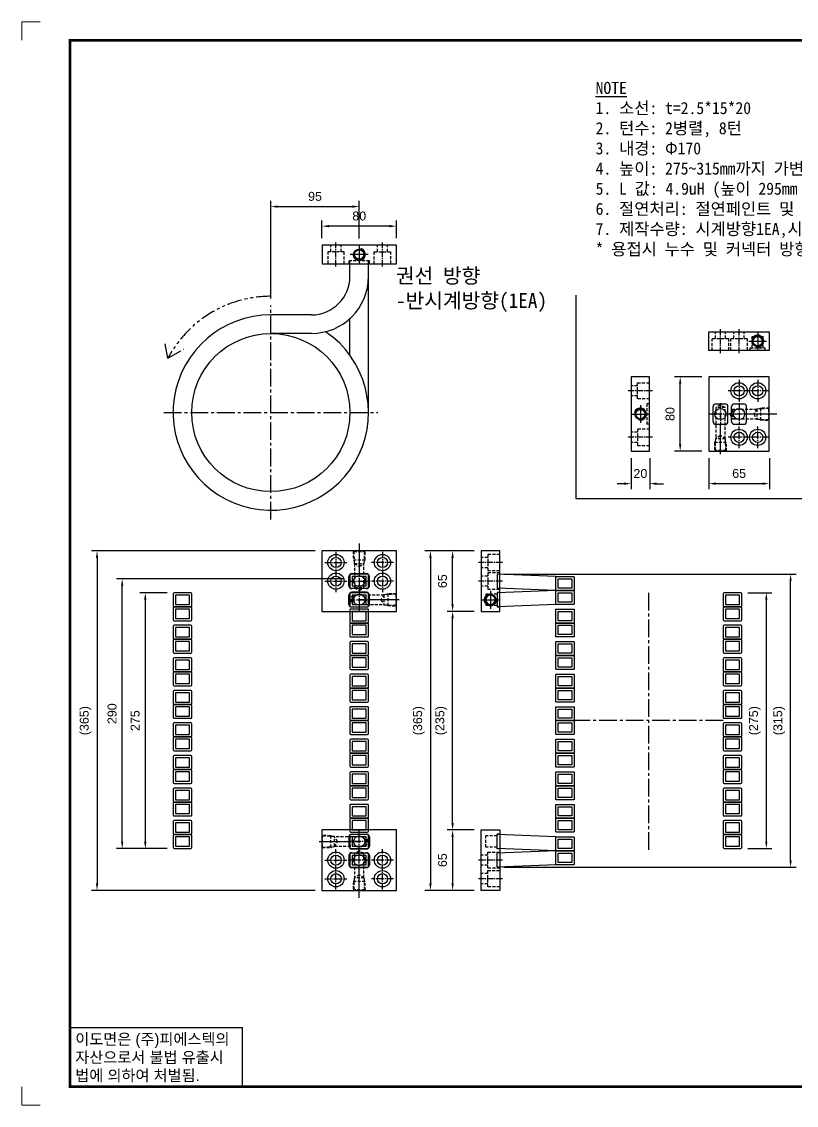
# Model space of a CAD drawing. Header units: inches. Extents: x 1896 to 3574, y -9 to 1157.
# Drawn here: x 1896 to 2729, y -9 to 1157 of the extents above; entities that cross this region are included whole.
import ezdxf
from ezdxf.enums import TextEntityAlignment as Align

# ---------------------------------------------------------------- set-up
doc = ezdxf.new("R2010")
doc.units = ezdxf.units.IN
doc.header["$MEASUREMENT"] = 0
for name, pattern in [('CENTER', [50.8, 31.75, -6.35, 6.35, -6.35]), ('CENTER1', [10, 7, -1, 1, -1]), ('CENTER2', [28.575, 19.05, -3.175, 3.175, -3.175]), ('HIDDEN2', [4.7625, 3.175, -1.5875]), ('PHANTOM2', [31.75, 15.875, -3.175, 3.175, -3.175, 3.175, -3.175])]:
    doc.linetypes.add(name, pattern=pattern)
for name, color, linetype in [('CENTER', 1, 'CENTER'), ('FORMAT-1', 7, 'Continuous'), ('THIN', 3, 'Continuous')]:
    doc.layers.add(name, color=color, linetype=linetype)
doc.styles.add('h1', font='')
doc.styles.add('HAN', font='')
doc.styles.get("Standard").update_dxf_attribs({"font": 'arial.ttf'})
doc.styles.get('h1').set_extended_font_data('New Gulim')
doc.styles.get('HAN').set_extended_font_data('GulimChe')
doc.dimstyles.new('PS-3', dxfattribs={"dimscale": 3, "dimtxt": 3.2, "dimasz": 2.5, "dimexe": 2, "dimexo": 2.5, "dimgap": 2, "dimtad": 1, "dimtoh": 1, "dimrnd": 0.05, "dimzin": 12, "dimdsep": 46, "dimtxsty": 'Standard', "dimcen": 0, "dimclrt": 2, "dimazin": 3, "dimtfac": 1, "dimtofl": 0, "dimtmove": 0, "dimatfit": 3, "dimfxl": 0, "dimtolj": 1, "dimtzin": 0, "dimarcsym": 0})

# ---------------------------------------------------------------- blocks, each defined once
blk = doc.blocks.new('t3')
for p, q in [((0, 15.88), (46.25, 15.88)), ((0, 15.88), (0, 0)), ((46.25, 15.88), (46.25, 0)), ((0, 0), (46.25, 0))]:
    blk.add_line(p, q)
at = {"color": 1, "style": 'h1'}
for s, p in [('이도면은 (주)피에스텍의', (1.4, 11.29)), ('자산으로서 불법 유출시', (1.4, 6.41)), ('법에 의하여 처벌됨.', (1.4, 1.52))]:
    blk.add_text(s, height=3, dxfattribs=at).set_placement(p)
blk = doc.blocks.new('format-3')
at = {"color": 3, "lineweight": 9}
for p, q in [((0, 286.3), (0, 291.3)), ((5, 291.3), (0, 291.3)), ((0, 5), (0, 0)), ((5, 0), (0, 0))]:
    blk.add_line(p, q, dxfattribs=at)
at = {"layer": 'FORMAT-1', "const_width": 0.7}
blk.add_lwpolyline([(13, 5), (13, 286.3), (414.5, 286.3), (414.5, 5)], close=True, dxfattribs=at)
blk.add_blockref('t3', (13, 5))
at = {"style": 'HAN'}
for tag, height, p in [('MODEL-NAME', 3, (386.1, 31.53)), ('SCALE', 2.7, (320.81, 26.29)), ('PART-NAME', 3, (386.1, 26.29)), ('DRA-BY', 3, (260.72, 19.44)), ('CH-BY', 3, (277.21, 19.44)), ('APP-BY', 3, (293.7, 19.44)), ('PART-NO', 3, (386.1, 21.01)), ('CH-DATE', 2.5, (277.21, 7.47)), ('관련업체', 3, (333.52, 9.26)), ('DRA-DATE', 2.5, (260.72, 7.47)), ('APP-DATE', 2.5, (293.7, 7.47))]:
    blk.add_attdef(tag, text='', height=height, dxfattribs=at).set_placement(p, align=Align.MIDDLE_CENTER)
blk = doc.blocks.new('q233exwe4rtcdr')
at = {"color": 2, "linetype": 'HIDDEN2'}
for p, q in [((108201, -44277.2), (108194, -44277.2)), ((108201, -44288.2), (108194, -44288.2)), ((108214, -44296.7, 0), (108211, -44296.7, 0)), ((108211, -44296.7, 0), (108211, -44318.7, 0)), ((108214, -44318.7, 0), (108211, -44318.7, 0)), ((108201, -44327.2), (108194, -44327.2)), ((108201, -44338.2), (108194, -44338.2))]:
    blk.add_line(p, q, dxfattribs=at)
at = {"color": 3}
blk.add_lwpolyline([(108194, -44347.7), (108214, -44347.7), (108214, -44267.7), (108194, -44267.7)], close=True, dxfattribs=at)
at = {"color": 2, "linetype": 'HIDDEN2'}
for points in [[(108214, -44291.5), (108201, -44291.5), (108201, -44274), (108214, -44274)], [(108214, -44324), (108201, -44324), (108201, -44341.5), (108214, -44341.5)]]:
    blk.add_lwpolyline(points, dxfattribs=at)
blk.add_circle((108204, -44307.7), 5.85)
at = {"color": 3}
blk.add_circle((108204, -44307.7), 5, dxfattribs=at)
at = {"layer": 'CENTER', "linetype": 'CENTER1'}
for p, q in [((108217, -44282.7), (108191, -44282.7)), ((108217, -44332.7), (108191, -44332.7))]:
    blk.add_line(p, q, dxfattribs=at)
at = {"layer": 'CENTER'}
for p, q in [((108204, -44298.2), (108204, -44317.3)), ((108194.4, -44307.7), (108213.5, -44307.7))]:
    blk.add_line(p, q, dxfattribs=at)
at = {"layer": 'THIN'}
blk.add_arc((108204, -44307.7), 6.58, 255, 165, dxfattribs=at)
blk = doc.blocks.new('*D200')
at = {"color": 0, "lineweight": -2}
for p, q in [((2219.1, 923.8), (2219.1, 942.7)), ((2291.6, 936.7), (2226.6, 936.7)), ((2299.1, 923.8), (2299.1, 942.7))]:
    blk.add_line(p, q, dxfattribs=at)
at = {"color": 0}
for points in [[(2226.6, 938), (2226.6, 935.5), (2219.1, 936.7)], [(2291.6, 938), (2291.6, 935.5), (2299.1, 936.7)]]:
    blk.add_solid(points, dxfattribs=at)
at = {"layer": 'Defpoints', "color": 0}
for p in [(2219.1, 936.7), (2219.1, 916.3), (2299.1, 916.3)]:
    blk.add_point(p, dxfattribs=at)
at = {"color": 2, "insert": (2259.1, 947.6), "char_height": 9.6, "attachment_point": 5}
blk.add_mtext('\\A1;80', dxfattribs=at)
blk = doc.blocks.new('*D201')
at = {"color": 0, "lineweight": -2}
for p, q in [((2211.6, 587.5), (1971.3, 587.5)), ((1977.3, 580), (1977.3, 230)), ((2211.6, 222.5), (1971.3, 222.5))]:
    blk.add_line(p, q, dxfattribs=at)
at = {"color": 0}
for points in [[(1976.1, 580), (1978.6, 580), (1977.3, 587.5)], [(1976.1, 230), (1978.6, 230), (1977.3, 222.5)]]:
    blk.add_solid(points, dxfattribs=at)
at = {"layer": 'Defpoints', "color": 0}
for p in [(2219.1, 587.5, 0), (1977.3, 222.5), (2219.1, 222.5, 0)]:
    blk.add_point(p, dxfattribs=at)
at = {"color": 2, "insert": (1965, 405), "char_height": 9.6, "attachment_point": 5, "rotation": 90}
blk.add_mtext('\\A1;(365)', dxfattribs=at)
blk = doc.blocks.new('*D202')
at = {"color": 0, "lineweight": -2}
for p, q in [((2242.6, 557.5), (1998.4, 557.5)), ((2004.4, 275), (2004.4, 550)), ((2052.6, 267.5), (1998.4, 267.5))]:
    blk.add_line(p, q, dxfattribs=at)
at = {"color": 0}
for points in [[(2003.1, 550), (2005.6, 550), (2004.4, 557.5)], [(2003.1, 275), (2005.6, 275), (2004.4, 267.5)]]:
    blk.add_solid(points, dxfattribs=at)
at = {"layer": 'Defpoints', "color": 0}
for p in [(2004.4, 557.5), (2250.1, 557.5, 0), (2060.1, 267.5, 0)]:
    blk.add_point(p, dxfattribs=at)
at = {"color": 2, "insert": (1993.5, 412.5), "char_height": 9.6, "attachment_point": 5, "rotation": 90}
blk.add_mtext('\\A1;290', dxfattribs=at)
blk = doc.blocks.new('*D203')
at = {"color": 0, "lineweight": -2}
for p, q in [((2052.6, 542.5), (2023.2, 542.5)), ((2029.2, 535), (2029.2, 275)), ((2052.6, 267.5), (2023.2, 267.5))]:
    blk.add_line(p, q, dxfattribs=at)
at = {"color": 0}
for points in [[(2027.9, 535), (2030.4, 535), (2029.2, 542.5)], [(2027.9, 275), (2030.4, 275), (2029.2, 267.5)]]:
    blk.add_solid(points, dxfattribs=at)
at = {"layer": 'Defpoints', "color": 0}
for p in [(2060.1, 542.5, 0), (2029.2, 267.5), (2060.1, 267.5, 0)]:
    blk.add_point(p, dxfattribs=at)
at = {"color": 2, "insert": (2018.3, 405), "char_height": 9.6, "attachment_point": 5, "rotation": 90}
blk.add_mtext('\\A1;275', dxfattribs=at)
blk = doc.blocks.new('*D205')
at = {"color": 0, "lineweight": -2}
for p, q in [((2164.1, 858.8), (2164.1, 963.8)), ((2171.6, 957.8), (2251.6, 957.8)), ((2259.1, 923.4), (2259.1, 963.8))]:
    blk.add_line(p, q, dxfattribs=at)
at = {"color": 0}
for points in [[(2171.6, 959), (2171.6, 956.5), (2164.1, 957.8)], [(2251.6, 959), (2251.6, 956.5), (2259.1, 957.8)]]:
    blk.add_solid(points, dxfattribs=at)
at = {"layer": 'Defpoints', "color": 0}
for p in [(2259.1, 957.8), (2259.1, 915.9), (2164.1, 851.3)]:
    blk.add_point(p, dxfattribs=at)
at = {"color": 2, "insert": (2211.6, 968.7), "char_height": 9.6, "attachment_point": 5}
blk.add_mtext('\\A1;95', dxfattribs=at)
blk = doc.blocks.new('*D195')
at = {"color": 0, "lineweight": -2}
for p, q in [((2382.7, 522.5), (2353.5, 522.5)), ((2359.5, 295), (2359.5, 515)), ((2382.7, 287.5), (2353.5, 287.5))]:
    blk.add_line(p, q, dxfattribs=at)
at = {"color": 0}
for points in [[(2358.2, 515), (2360.7, 515), (2359.5, 522.5)], [(2358.2, 295), (2360.7, 295), (2359.5, 287.5)]]:
    blk.add_solid(points, dxfattribs=at)
at = {"layer": 'Defpoints', "color": 0}
for p in [(2359.5, 522.5), (2390.2, 522.5, 0), (2390.2, 287.5, 0)]:
    blk.add_point(p, dxfattribs=at)
at = {"color": 2, "insert": (2347.2, 405), "char_height": 9.6, "attachment_point": 5, "rotation": 90}
blk.add_mtext('\\A1;(235)', dxfattribs=at)
blk = doc.blocks.new('*D196')
at = {"color": 0, "lineweight": -2}
for p, q in [((2382.7, 587.5), (2353.5, 587.5)), ((2359.5, 530), (2359.5, 580)), ((2382.7, 522.5), (2353.5, 522.5))]:
    blk.add_line(p, q, dxfattribs=at)
at = {"color": 0}
for points in [[(2358.2, 580), (2360.7, 580), (2359.5, 587.5)], [(2358.2, 530), (2360.7, 530), (2359.5, 522.5)]]:
    blk.add_solid(points, dxfattribs=at)
at = {"layer": 'Defpoints', "color": 0}
for p in [(2359.5, 587.5), (2390.2, 587.5, 0), (2390.2, 522.5, 0)]:
    blk.add_point(p, dxfattribs=at)
at = {"color": 2, "insert": (2348.6, 555), "char_height": 9.6, "attachment_point": 5, "rotation": 90}
blk.add_mtext('\\A1;65', dxfattribs=at)
blk = doc.blocks.new('*D197')
at = {"color": 0, "lineweight": -2}
for p, q in [((2382.7, 287.5), (2353.5, 287.5)), ((2359.5, 280), (2359.5, 230)), ((2382.7, 222.5), (2353.5, 222.5))]:
    blk.add_line(p, q, dxfattribs=at)
at = {"color": 0}
for points in [[(2358.2, 280), (2360.7, 280), (2359.5, 287.5)], [(2358.2, 230), (2360.7, 230), (2359.5, 222.5)]]:
    blk.add_solid(points, dxfattribs=at)
at = {"layer": 'Defpoints', "color": 0}
for p in [(2390.2, 287.5, 0), (2359.5, 222.5), (2390.2, 222.5, 0)]:
    blk.add_point(p, dxfattribs=at)
at = {"color": 2, "insert": (2348.6, 255), "char_height": 9.6, "attachment_point": 5, "rotation": 90}
blk.add_mtext('\\A1;65', dxfattribs=at)
blk = doc.blocks.new('*D198')
at = {"color": 0, "lineweight": -2}
for p, q in [((2382.7, 587.5), (2329.6, 587.5)), ((2335.6, 580), (2335.6, 230)), ((2382.7, 222.5), (2329.6, 222.5))]:
    blk.add_line(p, q, dxfattribs=at)
at = {"color": 0}
for points in [[(2334.4, 580), (2336.9, 580), (2335.6, 587.5)], [(2334.4, 230), (2336.9, 230), (2335.6, 222.5)]]:
    blk.add_solid(points, dxfattribs=at)
at = {"layer": 'Defpoints', "color": 0}
for p in [(2390.2, 587.5, 0), (2335.6, 222.5), (2390.2, 222.5, 0)]:
    blk.add_point(p, dxfattribs=at)
at = {"color": 2, "insert": (2323.3, 405), "char_height": 9.6, "attachment_point": 5, "rotation": 90}
blk.add_mtext('\\A1;(365)', dxfattribs=at)
blk = doc.blocks.new('*D199')
at = {"color": 0, "lineweight": -2}
for p, q in [((2676.7, 542.5), (2702.6, 542.5)), ((2696.6, 535), (2696.6, 275)), ((2676.7, 267.5), (2702.6, 267.5))]:
    blk.add_line(p, q, dxfattribs=at)
at = {"color": 0}
for points in [[(2695.4, 535), (2697.9, 535), (2696.6, 542.5)], [(2695.4, 275), (2697.9, 275), (2696.6, 267.5)]]:
    blk.add_solid(points, dxfattribs=at)
at = {"layer": 'Defpoints', "color": 0}
for p in [(2669.2, 542.5), (2669.2, 267.5), (2696.6, 267.5)]:
    blk.add_point(p, dxfattribs=at)
at = {"color": 2, "insert": (2684.3, 405), "char_height": 9.6, "attachment_point": 5, "rotation": 90}
blk.add_mtext('\\A1;(275)', dxfattribs=at)
blk = doc.blocks.new('qw3cwewrtd4s5re')
at = {"color": 2, "linetype": 'HIDDEN2'}
for p, q in [((108704.6, -43237.1), (108704.6, -43230.1)), ((108715.6, -43237.1), (108715.6, -43230.1)), ((108724.6, -43237.1), (108724.6, -43230.1)), ((108735.6, -43237.1), (108735.6, -43230.1)), ((108744.1, -43247.1, 0), (108744.1, -43235.1, 0)), ((108756.1, -43247.1, 0), (108756.1, -43235.1, 0)), ((108742.1, -43250.1), (108742.1, -43247.1)), ((108742.1, -43247.1), (108758.1, -43247.1)), ((108758.1, -43250.1), (108758.1, -43247.1))]:
    blk.add_line(p, q, dxfattribs=at)
at = {"color": 3}
blk.add_lwpolyline([(108762.6, -43230.1), (108762.6, -43250.1), (108697.6, -43250.1), (108697.6, -43230.1)], close=True, dxfattribs=at)
at = {"color": 2, "linetype": 'HIDDEN2'}
for points in [[(108701.3, -43250.1), (108701.3, -43237.1), (108718.8, -43237.1), (108718.8, -43250.1)], [(108721.3, -43250.1), (108721.3, -43237.1), (108738.8, -43237.1), (108738.8, -43250.1)], [(108744.1, -43235.1), (108756.1, -43235.1)]]:
    blk.add_lwpolyline(points, dxfattribs=at)
blk.add_circle((108750.1, -43240.1), 5.85)
at = {"color": 3}
blk.add_circle((108750.1, -43240.1), 5, dxfattribs=at)
at = {"layer": 'CENTER', "linetype": 'CENTER1'}
for p, q in [((108710.1, -43253.1), (108710.1, -43227.1)), ((108730.1, -43253.1), (108730.1, -43227.1))]:
    blk.add_line(p, q, dxfattribs=at)
at = {"layer": 'CENTER'}
for p, q in [((108740.5, -43240.1), (108759.7, -43240.1)), ((108750.1, -43230.6), (108750.1, -43249.7))]:
    blk.add_line(p, q, dxfattribs=at)
at = {"layer": 'THIN'}
blk.add_arc((108750.1, -43240.1), 6.58, 255, 165, dxfattribs=at)
blk = doc.blocks.new('*D204')
at = {"color": 0, "lineweight": -2}
for p, q in [((2414.7, 562.5), (2728.7, 562.5)), ((2722.7, 255), (2722.7, 555)), ((2414.7, 247.5), (2728.7, 247.5))]:
    blk.add_line(p, q, dxfattribs=at)
at = {"color": 0}
for points in [[(2721.5, 555), (2724, 555), (2722.7, 562.5)], [(2721.5, 255), (2724, 255), (2722.7, 247.5)]]:
    blk.add_solid(points, dxfattribs=at)
at = {"layer": 'Defpoints', "color": 0}
for p in [(2407.2, 562.5, 0), (2722.7, 562.5), (2407.2, 247.5, 0)]:
    blk.add_point(p, dxfattribs=at)
at = {"color": 2, "insert": (2710.4, 405), "char_height": 9.6, "attachment_point": 5, "rotation": 90}
blk.add_mtext('\\A1;(315)', dxfattribs=at)
blk = doc.blocks.new('*D206')
at = {"color": 0, "lineweight": -2}
for p, q in [((2634.9, 687.2), (2634.9, 653.9)), ((2699.9, 687.2), (2699.9, 653.9)), ((2642.4, 659.9), (2692.4, 659.9))]:
    blk.add_line(p, q, dxfattribs=at)
at = {"color": 0}
for points in [[(2642.4, 661.1), (2642.4, 658.6), (2634.9, 659.9)], [(2692.4, 661.1), (2692.4, 658.6), (2699.9, 659.9)]]:
    blk.add_solid(points, dxfattribs=at)
at = {"layer": 'Defpoints', "color": 0}
for p in [(2634.9, 694.7), (2699.9, 694.7), (2699.9, 659.9)]:
    blk.add_point(p, dxfattribs=at)
at = {"color": 2, "insert": (2667.4, 670.8), "char_height": 9.6, "attachment_point": 5}
blk.add_mtext('\\A1;65', dxfattribs=at)
blk = doc.blocks.new('*D207')
at = {"color": 0, "lineweight": -2}
for p, q in [((2627.4, 774.7), (2598.1, 774.7)), ((2604.1, 702.2), (2604.1, 767.2)), ((2627.4, 694.7), (2598.1, 694.7))]:
    blk.add_line(p, q, dxfattribs=at)
at = {"color": 0}
for points in [[(2602.8, 767.2), (2605.3, 767.2), (2604.1, 774.7)], [(2602.8, 702.2), (2605.3, 702.2), (2604.1, 694.7)]]:
    blk.add_solid(points, dxfattribs=at)
at = {"layer": 'Defpoints', "color": 0}
for p in [(2604.1, 774.7), (2634.9, 774.7), (2634.9, 694.7)]:
    blk.add_point(p, dxfattribs=at)
at = {"color": 2, "insert": (2593.2, 734.7), "char_height": 9.6, "attachment_point": 5, "rotation": 90}
blk.add_mtext('\\A1;80', dxfattribs=at)
blk = doc.blocks.new('*D208')
at = {"color": 0, "lineweight": -2}
for p, q in [((2551.3, 687.2), (2551.3, 653.8)), ((2571.3, 687.2), (2571.3, 653.8)), ((2543.8, 659.8), (2536.3, 659.8)), ((2578.8, 659.8), (2586.3, 659.8))]:
    blk.add_line(p, q, dxfattribs=at)
at = {"color": 0}
for points in [[(2543.8, 661.1), (2543.8, 658.6), (2551.3, 659.8)], [(2578.8, 661.1), (2578.8, 658.6), (2571.3, 659.8)]]:
    blk.add_solid(points, dxfattribs=at)
at = {"layer": 'Defpoints', "color": 0}
for p in [(2551.3, 694.7), (2571.3, 694.7), (2571.3, 659.8)]:
    blk.add_point(p, dxfattribs=at)
at = {"color": 2, "insert": (2561.3, 670.7), "char_height": 9.6, "attachment_point": 5}
blk.add_mtext('\\A1;20', dxfattribs=at)
blk = doc.blocks.new('A$C65BA7505')
at = {"color": 2, "linetype": 'HIDDEN2'}
for p, q in [((-58, 65.5), (-58, 72.5)), ((-47, 65.5), (-47, 72.5)), ((-38, 65.5), (-38, 72.5)), ((-27, 65.5), (-27, 72.5)), ((-18.5, 55.5, 0), (-18.5, 67.5, 0)), ((-6.5, 55.5, 0), (-6.5, 67.5, 0)), ((-20.5, 52.5), (-20.5, 55.5)), ((-20.5, 55.5), (-4.5, 55.5)), ((-4.5, 52.5), (-4.5, 55.5))]:
    blk.add_line(p, q, dxfattribs=at)
at = {"color": 3}
blk.add_lwpolyline([(0, 72.5), (0, 52.5), (-65, 52.5), (-65, 72.5)], close=True, dxfattribs=at)
at = {"color": 2, "linetype": 'HIDDEN2'}
for points in [[(-61.3, 52.5), (-61.3, 65.5), (-43.8, 65.5), (-43.8, 52.5)], [(-41.3, 52.5), (-41.3, 65.5), (-23.8, 65.5), (-23.8, 52.5)], [(-18.5, 67.5), (-6.5, 67.5)]]:
    blk.add_lwpolyline(points, dxfattribs=at)
blk.add_circle((-12.5, 62.5), 5.85)
at = {"color": 3}
blk.add_circle((-12.5, 62.5), 5, dxfattribs=at)
at = {"layer": 'CENTER', "linetype": 'CENTER1'}
for p, q in [((-52.5, 49.5), (-52.5, 75.5)), ((-32.5, 49.5), (-32.5, 75.5))]:
    blk.add_line(p, q, dxfattribs=at)
at = {"layer": 'CENTER'}
for p, q in [((-12.5, 72.1), (-12.5, 53)), ((-22.1, 62.5), (-2.9, 62.5))]:
    blk.add_line(p, q, dxfattribs=at)
at = {"layer": 'THIN'}
blk.add_arc((-12.5, 62.5), 6.58, 255, 165, dxfattribs=at)
blk = doc.blocks.new('A$C676D6C1A')
at = {"color": 3}
for p, q in [((-8, -8), (-8, 8)), ((-5, 11), (5, 11)), ((8, -8), (8, 8)), ((12, -8), (12, 8)), ((15, 11), (25, 11)), ((28, -8), (28, 8)), ((-5, -11), (5, -11)), ((15, -11), (25, -11))]:
    blk.add_line(p, q, dxfattribs=at)
at = {"color": 2, "linetype": 'HIDDEN2'}
for p, q in [((5, 7), (-5, 7)), ((13, 5), (13, -5)), ((39.1, 5.4), (39.1, -5.4)), ((43.1, 6.3), (43.1, -6.3)), ((6.3, -30.6), (-6.3, -30.6)), ((5.4, -26.6), (-5.4, -26.6))]:
    blk.add_line(p, q, dxfattribs=at)
at = {"color": 3}
blk.add_lwpolyline([(-12.5, -40), (52.5, -40), (52.5, 40), (-12.5, 40)], close=True, dxfattribs=at)
at = {"color": 2, "linetype": 'HIDDEN2'}
for points in [[(5, -26.6), (5, 7), (0, 10), (-5, 7), (-5, -26.6)], [(39.1, 5), (13, 5), (10, 0), (13, -5), (39.1, -5)], [(51.8, 5.9), (39.1, 5.4), (35.7, 0), (39.1, -5.4), (51.8, -5.9)], [(52.5, 6.6), (43.1, 6.3), (41.8, 5.5)], [(52.5, 6.6), (51.8, 5.9), (51.8, -5.9), (52.5, -6.6)], [(41.8, -5.5), (43.1, -6.3), (52.5, -6.6)], [(5.9, -39.3), (5.4, -26.6), (0, -23.2), (-5.4, -26.6), (-5.9, -39.3)], [(-5.5, -29.3), (-6.3, -30.6), (-6.6, -40)], [(6.6, -40), (6.3, -30.6), (5.5, -29.3)], [(6.6, -40), (5.9, -39.3), (-5.9, -39.3), (-6.6, -40)]]:
    blk.add_lwpolyline(points, dxfattribs=at)
at = {"color": 3}
for centre, radius in [((20, 25), 8.75), ((20, 25), 5.5), ((40, 25), 8.75), ((40, 25), 5.5), ((0, 0), 6), ((20, 0), 6), ((20, -25), 8.75), ((20, -25), 5.5), ((40, -25), 8.75), ((40, -25), 5.5)]:
    blk.add_circle(centre, radius, dxfattribs=at)
for centre, start, end in [((-5, 8), 90, 180), ((5, 8), 0, 90), ((15, 8), 90, 180), ((25, 8), 0, 90), ((-5, -8), 180, 270), ((5, -8), 270, 0), ((15, -8), 180, 270), ((25, -8), 270, 0)]:
    blk.add_arc(centre, 3, start, end, dxfattribs=at)
at = {"layer": 'CENTER', "linetype": 'CENTER1'}
for p, q in [((20, 36.8), (20, 13.2)), ((40, 36.8), (40, 13.2)), ((31.7, 25), (8.2, 25)), ((51.7, 25), (28.2, 25)), ((0, 11.8), (0, -11.8)), ((20, 11.8), (20, -11.8)), ((11.8, 0), (-11.8, 0)), ((31.7, 0), (8.2, 0)), ((20, -36.8), (20, -13.2)), ((40, -36.8), (40, -13.2)), ((31.7, -25), (8.2, -25)), ((51.7, -25), (28.2, -25))]:
    blk.add_line(p, q, dxfattribs=at)
at = {"layer": 'CENTER'}
for p, q in [((0, -43), (0, 10)), ((60.5, 0), (10, 0))]:
    blk.add_line(p, q, dxfattribs=at)
blk = doc.blocks.new('A$C21531F10')
at = {"color": 2, "linetype": 'HIDDEN2'}
for p, q in [((-3, 58.5, 0), (-15, 58.5, 0)), ((-3, 44.5), (-3, 60.5)), ((0, 60.5), (-3, 60.5)), ((-13, 38), (-20, 38)), ((-3, 46.5, 0), (-15, 46.5, 0)), ((0, 44.5), (-3, 44.5)), ((-13, 27), (-20, 27)), ((-13, 18), (-20, 18)), ((-13, 7), (-20, 7))]:
    blk.add_line(p, q, dxfattribs=at)
at = {"color": 3}
blk.add_lwpolyline([(-20, 65), (0, 65), (0, 0), (-20, 0)], close=True, dxfattribs=at)
at = {"color": 2, "linetype": 'HIDDEN2'}
for points in [[(-15, 46.5), (-15, 58.5)], [(0, 23.8), (-13, 23.8), (-13, 41.2), (0, 41.2)], [(0, 3.8), (-13, 3.8), (-13, 21.2), (0, 21.2)]]:
    blk.add_lwpolyline(points, dxfattribs=at)
at = {"layer": 'CENTER', "linetype": 'CENTER1'}
for p, q in [((3, 32.5), (-23, 32.5)), ((3, 12.5), (-23, 12.5))]:
    blk.add_line(p, q, dxfattribs=at)

msp = doc.modelspace()

# ---------------------------------------------------------------- linework, layer by layer
at = {"color": 4}
for p, q in [((2249.098, 882.634), (2249.098, 899.321)), ((2269.098, 736.321), (2269.098, 899.321)), ((2207.785, 841.321), (2164.098, 841.321)), ((2249.098, 797.965), (2249.098, 837.329)), ((2207.785, 821.321), (2164.098, 821.321)), ((2470.248, 560.015, 0), (2407.248, 562.515, 0)), ((2407.248, 562.515, 0), (2407.248, 547.515, 0)), ((2470.248, 545.015, 0), (2407.248, 547.515, 0)), ((2470.248, 265.015, 0), (2407.248, 262.515, 0)), ((2407.248, 247.515, 0), (2407.248, 262.515, 0)), ((2470.248, 250.015, 0), (2407.248, 247.515, 0))]:
    msp.add_line(p, q, dxfattribs=at)
at = {"color": 1, "linetype": 'CENTER2'}
for p, q in [((2164.098, 621.321), (2164.098, 851.321)), ((2049.098, 736.321), (2279.098, 736.321)), ((2570.248, 266.169, 0), (2570.248, 543.86, 0)), ((2650.248, 405.015, 0), (2490.248, 405.015, 0))]:
    msp.add_line(p, q, dxfattribs=at)
at = {"color": 6, "linetype": 'PHANTOM2'}
for q in [(2050.06, 811.986), (2070.369, 804.609)]:
    msp.add_line((2053.575, 794.714), q, dxfattribs=at)
at = {"color": 2, "linetype": 'HIDDEN2'}
for p, q in [((2558.257, 765.169), (2551.257, 765.169)), ((2558.257, 754.169), (2551.257, 754.169)), ((2571.257, 745.669, 0), (2568.257, 745.669, 0)), ((2568.257, 745.669, 0), (2568.257, 723.669, 0)), ((2652.354, 741.669), (2642.354, 741.669)), ((2660.354, 739.669), (2660.354, 729.669)), ((2686.443, 740.105), (2686.443, 729.233)), ((2690.454, 740.954), (2690.454, 728.384)), ((2571.257, 723.669, 0), (2568.257, 723.669, 0)), ((2558.257, 715.169), (2551.257, 715.169)), ((2558.257, 704.169), (2551.257, 704.169)), ((2653.638, 704.069), (2641.069, 704.069)), ((2652.789, 708.08), (2641.918, 708.08))]:
    msp.add_line(p, q, dxfattribs=at)
at = {"color": 3}
for p, q in [((2639.354, 726.669), (2639.354, 742.669)), ((2642.354, 745.669), (2652.354, 745.669)), ((2655.354, 726.669), (2655.354, 742.669)), ((2659.354, 726.669), (2659.354, 742.669)), ((2662.354, 745.669), (2672.354, 745.669)), ((2675.354, 726.669), (2675.354, 742.669)), ((2642.354, 723.669), (2652.354, 723.669)), ((2662.354, 723.669), (2672.354, 723.669))]:
    msp.add_line(p, q, dxfattribs=at)
at = {"color": 1}
for p, q in [((2470.248, 545.015, 0), (2407.248, 542.515, 0)), ((2407.248, 542.515, 0), (2407.248, 527.515, 0)), ((2470.248, 530.015, 0), (2407.248, 527.515, 0)), ((2470.248, 280.015, 0), (2407.248, 282.515, 0)), ((2407.248, 267.515, 0), (2407.248, 282.515, 0)), ((2470.248, 265.015, 0), (2407.248, 267.515, 0))]:
    msp.add_line(p, q, dxfattribs=at)
at = {"color": 1, "elevation": -0.002}
msp.add_lwpolyline([(2492.053, 862.568), (2492.053, 644.041), (2999.099, 644.041), (2999.099, 857.654)], dxfattribs=at)
at = {"color": 3}
for points in [[(2551.257, 694.669), (2571.257, 694.669), (2571.257, 774.669), (2551.257, 774.669)], [(2634.854, 694.669), (2699.854, 694.669), (2699.854, 774.669), (2634.854, 774.669)]]:
    msp.add_lwpolyline(points, close=True, dxfattribs=at)
at = {"color": 2, "linetype": 'HIDDEN2'}
for points in [[(2571.257, 750.919), (2558.257, 750.919), (2558.257, 768.419), (2571.257, 768.419)], [(2652.354, 708.08), (2652.354, 741.669), (2647.354, 744.674), (2642.354, 741.669), (2642.354, 708.08)], [(2686.443, 739.669), (2660.354, 739.669), (2657.349, 734.669), (2660.354, 729.669), (2686.443, 729.669)], [(2699.13, 740.524), (2686.443, 740.105), (2683.063, 734.669), (2686.443, 729.233), (2699.13, 728.814)], [(2699.854, 741.248), (2690.454, 740.954), (2689.2, 740.191)], [(2699.854, 741.248), (2699.13, 740.524), (2699.13, 728.814), (2699.854, 728.091)], [(2689.2, 729.147), (2690.454, 728.384), (2699.854, 728.091)], [(2571.257, 718.419), (2558.257, 718.419), (2558.257, 700.919), (2571.257, 700.919)], [(2653.208, 695.393), (2652.789, 708.08), (2647.354, 711.46), (2641.918, 708.08), (2641.499, 695.393)], [(2641.832, 705.322), (2641.069, 704.069), (2640.775, 694.669)], [(2653.932, 694.669), (2653.638, 704.069), (2652.876, 705.322)], [(2653.932, 694.669), (2653.208, 695.393), (2641.499, 695.393), (2640.775, 694.669)]]:
    msp.add_lwpolyline(points, dxfattribs=at)
at = {"color": 1, "elevation": 0}
for points in [[(2250.098, 547.515), (2268.098, 547.515, 0.41421356), (2269.098, 548.515), (2269.098, 561.515, 0.41421356), (2268.098, 562.515), (2250.098, 562.515, 0.41421356), (2249.098, 561.515), (2249.098, 548.515, 0.41421356)], [(2489.248, 545.015), (2471.248, 545.015, -0.41421356), (2470.248, 546.015), (2470.248, 559.015, -0.41421356), (2471.248, 560.015), (2489.248, 560.015, -0.41421356), (2490.248, 559.015), (2490.248, 546.015, -0.41421356)], [(2651.248, 527.515), (2669.248, 527.515, 0.41421356), (2670.248, 528.515), (2670.248, 541.515, 0.41421356), (2669.248, 542.515), (2651.248, 542.515, 0.41421356), (2650.248, 541.515), (2650.248, 528.515, 0.41421356)], [(2078.098, 527.515), (2060.098, 527.515, 0.41421356), (2059.098, 526.515), (2059.098, 513.515, 0.41421356), (2060.098, 512.515), (2078.098, 512.515, 0.41421356), (2079.098, 513.515), (2079.098, 526.515, 0.41421356)], [(2250.098, 510.015), (2268.098, 510.015, 0.41421356), (2269.098, 511.015), (2269.098, 524.015, 0.41421356), (2268.098, 525.015), (2250.098, 525.015, 0.41421356), (2249.098, 524.015), (2249.098, 511.015, 0.41421356)], [(2489.248, 510.015), (2471.248, 510.015, -0.41421356), (2470.248, 511.015), (2470.248, 524.015, -0.41421356), (2471.248, 525.015), (2489.248, 525.015, -0.41421356), (2490.248, 524.015), (2490.248, 511.015, -0.41421356)], [(2651.248, 492.515), (2669.248, 492.515, 0.41421356), (2670.248, 493.515), (2670.248, 506.515, 0.41421356), (2669.248, 507.515), (2651.248, 507.515, 0.41421356), (2650.248, 506.515), (2650.248, 493.515, 0.41421356)], [(2078.098, 492.515), (2060.098, 492.515, 0.41421356), (2059.098, 491.515), (2059.098, 478.515, 0.41421356), (2060.098, 477.515), (2078.098, 477.515, 0.41421356), (2079.098, 478.515), (2079.098, 491.515, 0.41421356)], [(2250.098, 475.015), (2268.098, 475.015, 0.41421356), (2269.098, 476.015), (2269.098, 489.015, 0.41421356), (2268.098, 490.015), (2250.098, 490.015, 0.41421356), (2249.098, 489.015), (2249.098, 476.015, 0.41421356)], [(2489.248, 475.015), (2471.248, 475.015, -0.41421356), (2470.248, 476.015), (2470.248, 489.015, -0.41421356), (2471.248, 490.015), (2489.248, 490.015, -0.41421356), (2490.248, 489.015), (2490.248, 476.015, -0.41421356)], [(2651.248, 457.515), (2669.248, 457.515, 0.41421356), (2670.248, 458.515), (2670.248, 471.515, 0.41421356), (2669.248, 472.515), (2651.248, 472.515, 0.41421356), (2650.248, 471.515), (2650.248, 458.515, 0.41421356)], [(2078.098, 457.515), (2060.098, 457.515, 0.41421356), (2059.098, 456.515), (2059.098, 443.515, 0.41421356), (2060.098, 442.515), (2078.098, 442.515, 0.41421356), (2079.098, 443.515), (2079.098, 456.515, 0.41421356)], [(2250.098, 440.015), (2268.098, 440.015, 0.41421356), (2269.098, 441.015), (2269.098, 454.015, 0.41421356), (2268.098, 455.015), (2250.098, 455.015, 0.41421356), (2249.098, 454.015), (2249.098, 441.015, 0.41421356)], [(2489.248, 440.015), (2471.248, 440.015, -0.41421356), (2470.248, 441.015), (2470.248, 454.015, -0.41421356), (2471.248, 455.015), (2489.248, 455.015, -0.41421356), (2490.248, 454.015), (2490.248, 441.015, -0.41421356)], [(2651.248, 422.515), (2669.248, 422.515, 0.41421356), (2670.248, 423.515), (2670.248, 436.515, 0.41421356), (2669.248, 437.515), (2651.248, 437.515, 0.41421356), (2650.248, 436.515), (2650.248, 423.515, 0.41421356)], [(2078.098, 422.515), (2060.098, 422.515, 0.41421356), (2059.098, 421.515), (2059.098, 408.515, 0.41421356), (2060.098, 407.515), (2078.098, 407.515, 0.41421356), (2079.098, 408.515), (2079.098, 421.515, 0.41421356)], [(2250.098, 405.015), (2268.098, 405.015, 0.41421356), (2269.098, 406.015), (2269.098, 419.015, 0.41421356), (2268.098, 420.015), (2250.098, 420.015, 0.41421356), (2249.098, 419.015), (2249.098, 406.015, 0.41421356)], [(2489.248, 405.015), (2471.248, 405.015, -0.41421356), (2470.248, 406.015), (2470.248, 419.015, -0.41421356), (2471.248, 420.015), (2489.248, 420.015, -0.41421356), (2490.248, 419.015), (2490.248, 406.015, -0.41421356)], [(2651.248, 387.515), (2669.248, 387.515, 0.41421356), (2670.248, 388.515), (2670.248, 401.515, 0.41421356), (2669.248, 402.515), (2651.248, 402.515, 0.41421356), (2650.248, 401.515), (2650.248, 388.515, 0.41421356)], [(2078.098, 387.515), (2060.098, 387.515, 0.41421356), (2059.098, 386.515), (2059.098, 373.515, 0.41421356), (2060.098, 372.515), (2078.098, 372.515, 0.41421356), (2079.098, 373.515), (2079.098, 386.515, 0.41421356)], [(2250.098, 370.015), (2268.098, 370.015, 0.41421356), (2269.098, 371.015), (2269.098, 384.015, 0.41421356), (2268.098, 385.015), (2250.098, 385.015, 0.41421356), (2249.098, 384.015), (2249.098, 371.015, 0.41421356)], [(2489.248, 370.015), (2471.248, 370.015, -0.41421356), (2470.248, 371.015), (2470.248, 384.015, -0.41421356), (2471.248, 385.015), (2489.248, 385.015, -0.41421356), (2490.248, 384.015), (2490.248, 371.015, -0.41421356)], [(2651.248, 352.515), (2669.248, 352.515, 0.41421356), (2670.248, 353.515), (2670.248, 366.515, 0.41421356), (2669.248, 367.515), (2651.248, 367.515, 0.41421356), (2650.248, 366.515), (2650.248, 353.515, 0.41421356)], [(2078.098, 352.515), (2060.098, 352.515, 0.41421356), (2059.098, 351.515), (2059.098, 338.515, 0.41421356), (2060.098, 337.515), (2078.098, 337.515, 0.41421356), (2079.098, 338.515), (2079.098, 351.515, 0.41421356)], [(2250.098, 335.015), (2268.098, 335.015, 0.41421356), (2269.098, 336.015), (2269.098, 349.015, 0.41421356), (2268.098, 350.015), (2250.098, 350.015, 0.41421356), (2249.098, 349.015), (2249.098, 336.015, 0.41421356)], [(2489.248, 335.015), (2471.248, 335.015, -0.41421356), (2470.248, 336.015), (2470.248, 349.015, -0.41421356), (2471.248, 350.015), (2489.248, 350.015, -0.41421356), (2490.248, 349.015), (2490.248, 336.015, -0.41421356)], [(2651.248, 317.515), (2669.248, 317.515, 0.41421356), (2670.248, 318.515), (2670.248, 331.515, 0.41421356), (2669.248, 332.515), (2651.248, 332.515, 0.41421356), (2650.248, 331.515), (2650.248, 318.515, 0.41421356)], [(2078.098, 317.515), (2060.098, 317.515, 0.41421356), (2059.098, 316.515), (2059.098, 303.515, 0.41421356), (2060.098, 302.515), (2078.098, 302.515, 0.41421356), (2079.098, 303.515), (2079.098, 316.515, 0.41421356)], [(2250.098, 300.015), (2268.098, 300.015, 0.41421356), (2269.098, 301.015), (2269.098, 314.015, 0.41421356), (2268.098, 315.015), (2250.098, 315.015, 0.41421356), (2249.098, 314.015), (2249.098, 301.015, 0.41421356)], [(2489.248, 300.015), (2471.248, 300.015, -0.41421356), (2470.248, 301.015), (2470.248, 314.015, -0.41421356), (2471.248, 315.015), (2489.248, 315.015, -0.41421356), (2490.248, 314.015), (2490.248, 301.015, -0.41421356)], [(2651.248, 282.515), (2669.248, 282.515, 0.41421356), (2670.248, 283.515), (2670.248, 296.515, 0.41421356), (2669.248, 297.515), (2651.248, 297.515, 0.41421356), (2650.248, 296.515), (2650.248, 283.515, 0.41421356)], [(2078.098, 282.515), (2060.098, 282.515, 0.41421356), (2059.098, 281.515), (2059.098, 268.515, 0.41421356), (2060.098, 267.515), (2078.098, 267.515, 0.41421356), (2079.098, 268.515), (2079.098, 281.515, 0.41421356)], [(2250.098, 267.515), (2268.098, 267.515, 0.41421356), (2269.098, 268.515), (2269.098, 281.515, 0.41421356), (2268.098, 282.515), (2250.098, 282.515, 0.41421356), (2249.098, 281.515), (2249.098, 268.515, 0.41421356)], [(2489.248, 265.015), (2471.248, 265.015, -0.41421356), (2470.248, 266.015), (2470.248, 279.015, -0.41421356), (2471.248, 280.015), (2489.248, 280.015, -0.41421356), (2490.248, 279.015), (2490.248, 266.015, -0.41421356)]]:
    msp.add_lwpolyline(points, format="xyb", close=True, dxfattribs=at)
for points in [[(2251.598, 550.015), (2266.598, 550.015), (2266.598, 560.015), (2251.598, 560.015)], [(2487.748, 547.515), (2472.748, 547.515), (2472.748, 557.515), (2487.748, 557.515)], [(2652.748, 530.015), (2667.748, 530.015), (2667.748, 540.015), (2652.748, 540.015)], [(2076.598, 525.015), (2061.598, 525.015), (2061.598, 515.015), (2076.598, 515.015)], [(2251.598, 512.515), (2266.598, 512.515), (2266.598, 522.515), (2251.598, 522.515)], [(2487.748, 512.515), (2472.748, 512.515), (2472.748, 522.515), (2487.748, 522.515)], [(2652.748, 495.015), (2667.748, 495.015), (2667.748, 505.015), (2652.748, 505.015)], [(2076.598, 490.015), (2061.598, 490.015), (2061.598, 480.015), (2076.598, 480.015)], [(2251.598, 477.515), (2266.598, 477.515), (2266.598, 487.515), (2251.598, 487.515)], [(2487.748, 477.515), (2472.748, 477.515), (2472.748, 487.515), (2487.748, 487.515)], [(2652.748, 460.015), (2667.748, 460.015), (2667.748, 470.015), (2652.748, 470.015)], [(2076.598, 455.015), (2061.598, 455.015), (2061.598, 445.015), (2076.598, 445.015)], [(2251.598, 442.515), (2266.598, 442.515), (2266.598, 452.515), (2251.598, 452.515)], [(2487.748, 442.515), (2472.748, 442.515), (2472.748, 452.515), (2487.748, 452.515)], [(2652.748, 425.015), (2667.748, 425.015), (2667.748, 435.015), (2652.748, 435.015)], [(2076.598, 420.015), (2061.598, 420.015), (2061.598, 410.015), (2076.598, 410.015)], [(2251.598, 407.515), (2266.598, 407.515), (2266.598, 417.515), (2251.598, 417.515)], [(2487.748, 407.515), (2472.748, 407.515), (2472.748, 417.515), (2487.748, 417.515)], [(2652.748, 390.015), (2667.748, 390.015), (2667.748, 400.015), (2652.748, 400.015)], [(2076.598, 385.015), (2061.598, 385.015), (2061.598, 375.015), (2076.598, 375.015)], [(2251.598, 372.515), (2266.598, 372.515), (2266.598, 382.515), (2251.598, 382.515)], [(2487.748, 372.515), (2472.748, 372.515), (2472.748, 382.515), (2487.748, 382.515)], [(2652.748, 355.015), (2667.748, 355.015), (2667.748, 365.015), (2652.748, 365.015)], [(2076.598, 350.015), (2061.598, 350.015), (2061.598, 340.015), (2076.598, 340.015)], [(2251.598, 337.515), (2266.598, 337.515), (2266.598, 347.515), (2251.598, 347.515)], [(2487.748, 337.515), (2472.748, 337.515), (2472.748, 347.515), (2487.748, 347.515)], [(2652.748, 320.015), (2667.748, 320.015), (2667.748, 330.015), (2652.748, 330.015)], [(2076.598, 315.015), (2061.598, 315.015), (2061.598, 305.015), (2076.598, 305.015)], [(2251.598, 302.515), (2266.598, 302.515), (2266.598, 312.515), (2251.598, 312.515)], [(2487.748, 302.515), (2472.748, 302.515), (2472.748, 312.515), (2487.748, 312.515)], [(2652.748, 285.015), (2667.748, 285.015), (2667.748, 295.015), (2652.748, 295.015)], [(2076.598, 280.015), (2061.598, 280.015), (2061.598, 270.015), (2076.598, 270.015)], [(2251.598, 270.015), (2266.598, 270.015), (2266.598, 280.015), (2251.598, 280.015)], [(2487.748, 267.515), (2472.748, 267.515), (2472.748, 277.515), (2487.748, 277.515)]]:
    msp.add_lwpolyline(points, close=True, dxfattribs=at)
at = {"color": 4, "elevation": 0}
for points in [[(2060.098, 527.515), (2078.098, 527.515, 0.41421356), (2079.098, 528.515), (2079.098, 541.515, 0.41421356), (2078.098, 542.515), (2060.098, 542.515, 0.41421356), (2059.098, 541.515), (2059.098, 528.515, 0.41421356)], [(2268.098, 542.515), (2250.098, 542.515, 0.41421356), (2249.098, 541.515), (2249.098, 528.515, 0.41421356), (2250.098, 527.515), (2268.098, 527.515, 0.41421356), (2269.098, 528.515), (2269.098, 541.515, 0.41421356)], [(2471.248, 545.015), (2489.248, 545.015, -0.41421356), (2490.248, 544.015), (2490.248, 531.015, -0.41421356), (2489.248, 530.015), (2471.248, 530.015, -0.41421356), (2470.248, 531.015), (2470.248, 544.015, -0.41421356)], [(2669.248, 527.515), (2651.248, 527.515, 0.41421356), (2650.248, 526.515), (2650.248, 513.515, 0.41421356), (2651.248, 512.515), (2669.248, 512.515, 0.41421356), (2670.248, 513.515), (2670.248, 526.515, 0.41421356)], [(2060.098, 492.515), (2078.098, 492.515, 0.41421356), (2079.098, 493.515), (2079.098, 506.515, 0.41421356), (2078.098, 507.515), (2060.098, 507.515, 0.41421356), (2059.098, 506.515), (2059.098, 493.515, 0.41421356)], [(2268.098, 510.015), (2250.098, 510.015, 0.41421356), (2249.098, 509.015), (2249.098, 496.015, 0.41421356), (2250.098, 495.015), (2268.098, 495.015, 0.41421356), (2269.098, 496.015), (2269.098, 509.015, 0.41421356)], [(2471.248, 510.015), (2489.248, 510.015, -0.41421356), (2490.248, 509.015), (2490.248, 496.015, -0.41421356), (2489.248, 495.015), (2471.248, 495.015, -0.41421356), (2470.248, 496.015), (2470.248, 509.015, -0.41421356)], [(2669.248, 492.515), (2651.248, 492.515, 0.41421356), (2650.248, 491.515), (2650.248, 478.515, 0.41421356), (2651.248, 477.515), (2669.248, 477.515, 0.41421356), (2670.248, 478.515), (2670.248, 491.515, 0.41421356)], [(2060.098, 457.515), (2078.098, 457.515, 0.41421356), (2079.098, 458.515), (2079.098, 471.515, 0.41421356), (2078.098, 472.515), (2060.098, 472.515, 0.41421356), (2059.098, 471.515), (2059.098, 458.515, 0.41421356)], [(2268.098, 475.015), (2250.098, 475.015, 0.41421356), (2249.098, 474.015), (2249.098, 461.015, 0.41421356), (2250.098, 460.015), (2268.098, 460.015, 0.41421356), (2269.098, 461.015), (2269.098, 474.015, 0.41421356)], [(2471.248, 475.015), (2489.248, 475.015, -0.41421356), (2490.248, 474.015), (2490.248, 461.015, -0.41421356), (2489.248, 460.015), (2471.248, 460.015, -0.41421356), (2470.248, 461.015), (2470.248, 474.015, -0.41421356)], [(2669.248, 457.515), (2651.248, 457.515, 0.41421356), (2650.248, 456.515), (2650.248, 443.515, 0.41421356), (2651.248, 442.515), (2669.248, 442.515, 0.41421356), (2670.248, 443.515), (2670.248, 456.515, 0.41421356)], [(2060.098, 422.515), (2078.098, 422.515, 0.41421356), (2079.098, 423.515), (2079.098, 436.515, 0.41421356), (2078.098, 437.515), (2060.098, 437.515, 0.41421356), (2059.098, 436.515), (2059.098, 423.515, 0.41421356)], [(2268.098, 440.015), (2250.098, 440.015, 0.41421356), (2249.098, 439.015), (2249.098, 426.015, 0.41421356), (2250.098, 425.015), (2268.098, 425.015, 0.41421356), (2269.098, 426.015), (2269.098, 439.015, 0.41421356)], [(2471.248, 440.015), (2489.248, 440.015, -0.41421356), (2490.248, 439.015), (2490.248, 426.015, -0.41421356), (2489.248, 425.015), (2471.248, 425.015, -0.41421356), (2470.248, 426.015), (2470.248, 439.015, -0.41421356)], [(2669.248, 422.515), (2651.248, 422.515, 0.41421356), (2650.248, 421.515), (2650.248, 408.515, 0.41421356), (2651.248, 407.515), (2669.248, 407.515, 0.41421356), (2670.248, 408.515), (2670.248, 421.515, 0.41421356)], [(2060.098, 387.515), (2078.098, 387.515, 0.41421356), (2079.098, 388.515), (2079.098, 401.515, 0.41421356), (2078.098, 402.515), (2060.098, 402.515, 0.41421356), (2059.098, 401.515), (2059.098, 388.515, 0.41421356)], [(2268.098, 405.015), (2250.098, 405.015, 0.41421356), (2249.098, 404.015), (2249.098, 391.015, 0.41421356), (2250.098, 390.015), (2268.098, 390.015, 0.41421356), (2269.098, 391.015), (2269.098, 404.015, 0.41421356)], [(2471.248, 405.015), (2489.248, 405.015, -0.41421356), (2490.248, 404.015), (2490.248, 391.015, -0.41421356), (2489.248, 390.015), (2471.248, 390.015, -0.41421356), (2470.248, 391.015), (2470.248, 404.015, -0.41421356)], [(2669.248, 387.515), (2651.248, 387.515, 0.41421356), (2650.248, 386.515), (2650.248, 373.515, 0.41421356), (2651.248, 372.515), (2669.248, 372.515, 0.41421356), (2670.248, 373.515), (2670.248, 386.515, 0.41421356)], [(2060.098, 352.515), (2078.098, 352.515, 0.41421356), (2079.098, 353.515), (2079.098, 366.515, 0.41421356), (2078.098, 367.515), (2060.098, 367.515, 0.41421356), (2059.098, 366.515), (2059.098, 353.515, 0.41421356)], [(2268.098, 370.015), (2250.098, 370.015, 0.41421356), (2249.098, 369.015), (2249.098, 356.015, 0.41421356), (2250.098, 355.015), (2268.098, 355.015, 0.41421356), (2269.098, 356.015), (2269.098, 369.015, 0.41421356)], [(2471.248, 370.015), (2489.248, 370.015, -0.41421356), (2490.248, 369.015), (2490.248, 356.015, -0.41421356), (2489.248, 355.015), (2471.248, 355.015, -0.41421356), (2470.248, 356.015), (2470.248, 369.015, -0.41421356)], [(2669.248, 352.515), (2651.248, 352.515, 0.41421356), (2650.248, 351.515), (2650.248, 338.515, 0.41421356), (2651.248, 337.515), (2669.248, 337.515, 0.41421356), (2670.248, 338.515), (2670.248, 351.515, 0.41421356)], [(2060.098, 317.515), (2078.098, 317.515, 0.41421356), (2079.098, 318.515), (2079.098, 331.515, 0.41421356), (2078.098, 332.515), (2060.098, 332.515, 0.41421356), (2059.098, 331.515), (2059.098, 318.515, 0.41421356)], [(2268.098, 335.015), (2250.098, 335.015, 0.41421356), (2249.098, 334.015), (2249.098, 321.015, 0.41421356), (2250.098, 320.015), (2268.098, 320.015, 0.41421356), (2269.098, 321.015), (2269.098, 334.015, 0.41421356)], [(2471.248, 335.015), (2489.248, 335.015, -0.41421356), (2490.248, 334.015), (2490.248, 321.015, -0.41421356), (2489.248, 320.015), (2471.248, 320.015, -0.41421356), (2470.248, 321.015), (2470.248, 334.015, -0.41421356)], [(2669.248, 317.515), (2651.248, 317.515, 0.41421356), (2650.248, 316.515), (2650.248, 303.515, 0.41421356), (2651.248, 302.515), (2669.248, 302.515, 0.41421356), (2670.248, 303.515), (2670.248, 316.515, 0.41421356)], [(2060.098, 282.515), (2078.098, 282.515, 0.41421356), (2079.098, 283.515), (2079.098, 296.515, 0.41421356), (2078.098, 297.515), (2060.098, 297.515, 0.41421356), (2059.098, 296.515), (2059.098, 283.515, 0.41421356)], [(2268.098, 300.015), (2250.098, 300.015, 0.41421356), (2249.098, 299.015), (2249.098, 286.015, 0.41421356), (2250.098, 285.015), (2268.098, 285.015, 0.41421356), (2269.098, 286.015), (2269.098, 299.015, 0.41421356)], [(2471.248, 300.015), (2489.248, 300.015, -0.41421356), (2490.248, 299.015), (2490.248, 286.015, -0.41421356), (2489.248, 285.015), (2471.248, 285.015, -0.41421356), (2470.248, 286.015), (2470.248, 299.015, -0.41421356)], [(2669.248, 282.515), (2651.248, 282.515, 0.41421356), (2650.248, 281.515), (2650.248, 268.515, 0.41421356), (2651.248, 267.515), (2669.248, 267.515, 0.41421356), (2670.248, 268.515), (2670.248, 281.515, 0.41421356)], [(2268.098, 262.515), (2250.098, 262.515, 0.41421356), (2249.098, 261.515), (2249.098, 248.515, 0.41421356), (2250.098, 247.515), (2268.098, 247.515, 0.41421356), (2269.098, 248.515), (2269.098, 261.515, 0.41421356)], [(2471.248, 265.015), (2489.248, 265.015, -0.41421356), (2490.248, 264.015), (2490.248, 251.015, -0.41421356), (2489.248, 250.015), (2471.248, 250.015, -0.41421356), (2470.248, 251.015), (2470.248, 264.015, -0.41421356)]]:
    msp.add_lwpolyline(points, format="xyb", close=True, dxfattribs=at)
for points in [[(2061.598, 530.015), (2076.598, 530.015), (2076.598, 540.015), (2061.598, 540.015)], [(2266.598, 540.015), (2251.598, 540.015), (2251.598, 530.015), (2266.598, 530.015)], [(2472.748, 542.515), (2487.748, 542.515), (2487.748, 532.515), (2472.748, 532.515)], [(2667.748, 525.015), (2652.748, 525.015), (2652.748, 515.015), (2667.748, 515.015)], [(2061.598, 495.015), (2076.598, 495.015), (2076.598, 505.015), (2061.598, 505.015)], [(2266.598, 507.515), (2251.598, 507.515), (2251.598, 497.515), (2266.598, 497.515)], [(2472.748, 507.515), (2487.748, 507.515), (2487.748, 497.515), (2472.748, 497.515)], [(2667.748, 490.015), (2652.748, 490.015), (2652.748, 480.015), (2667.748, 480.015)], [(2061.598, 460.015), (2076.598, 460.015), (2076.598, 470.015), (2061.598, 470.015)], [(2266.598, 472.515), (2251.598, 472.515), (2251.598, 462.515), (2266.598, 462.515)], [(2472.748, 472.515), (2487.748, 472.515), (2487.748, 462.515), (2472.748, 462.515)], [(2667.748, 455.015), (2652.748, 455.015), (2652.748, 445.015), (2667.748, 445.015)], [(2061.598, 425.015), (2076.598, 425.015), (2076.598, 435.015), (2061.598, 435.015)], [(2266.598, 437.515), (2251.598, 437.515), (2251.598, 427.515), (2266.598, 427.515)], [(2472.748, 437.515), (2487.748, 437.515), (2487.748, 427.515), (2472.748, 427.515)], [(2667.748, 420.015), (2652.748, 420.015), (2652.748, 410.015), (2667.748, 410.015)], [(2061.598, 390.015), (2076.598, 390.015), (2076.598, 400.015), (2061.598, 400.015)], [(2266.598, 402.515), (2251.598, 402.515), (2251.598, 392.515), (2266.598, 392.515)], [(2472.748, 402.515), (2487.748, 402.515), (2487.748, 392.515), (2472.748, 392.515)], [(2667.748, 385.015), (2652.748, 385.015), (2652.748, 375.015), (2667.748, 375.015)], [(2061.598, 355.015), (2076.598, 355.015), (2076.598, 365.015), (2061.598, 365.015)], [(2266.598, 367.515), (2251.598, 367.515), (2251.598, 357.515), (2266.598, 357.515)], [(2472.748, 367.515), (2487.748, 367.515), (2487.748, 357.515), (2472.748, 357.515)], [(2667.748, 350.015), (2652.748, 350.015), (2652.748, 340.015), (2667.748, 340.015)], [(2061.598, 320.015), (2076.598, 320.015), (2076.598, 330.015), (2061.598, 330.015)], [(2266.598, 332.515), (2251.598, 332.515), (2251.598, 322.515), (2266.598, 322.515)], [(2472.748, 332.515), (2487.748, 332.515), (2487.748, 322.515), (2472.748, 322.515)], [(2667.748, 315.015), (2652.748, 315.015), (2652.748, 305.015), (2667.748, 305.015)], [(2061.598, 285.015), (2076.598, 285.015), (2076.598, 295.015), (2061.598, 295.015)], [(2266.598, 297.515), (2251.598, 297.515), (2251.598, 287.515), (2266.598, 287.515)], [(2472.748, 297.515), (2487.748, 297.515), (2487.748, 287.515), (2472.748, 287.515)], [(2667.748, 280.015), (2652.748, 280.015), (2652.748, 270.015), (2667.748, 270.015)], [(2266.598, 260.015), (2251.598, 260.015), (2251.598, 250.015), (2266.598, 250.015)], [(2472.748, 262.515), (2487.748, 262.515), (2487.748, 252.515), (2472.748, 252.515)]]:
    msp.add_lwpolyline(points, close=True, dxfattribs=at)
at = {"color": 4}
msp.add_circle((2164.098, 736.321), 85, dxfattribs=at)
at = {"color": 3}
for centre, radius in [((2667.354, 759.669), 8.75), ((2667.354, 759.669), 5.5), ((2687.354, 759.669), 8.75), ((2687.354, 759.669), 5.5), ((2561.257, 734.669), 5), ((2647.354, 734.669), 6), ((2667.354, 734.669), 6), ((2667.354, 709.669), 8.75), ((2667.354, 709.669), 5.5), ((2687.354, 709.669), 8.75), ((2687.354, 709.669), 5.5)]:
    msp.add_circle(centre, radius, dxfattribs=at)
msp.add_circle((2561.257, 734.669), 5.855)
at = {"color": 4}
for centre, radius, start, end in [((2207.785, 882.634), 41.313, 270, 0), ((2207.785, 882.634), 61.313, 270, 0), ((2164.098, 736.321), 105, 90, 55.873544)]:
    msp.add_arc(centre, radius, start, end, dxfattribs=at)
at = {"color": 6, "linetype": 'PHANTOM2'}
msp.add_arc((2164.098, 736.321), 125, 90, 152.151017, dxfattribs=at)
at = {"color": 3}
for centre, start, end in [((2642.354, 742.669), 90, 180), ((2652.354, 742.669), 0, 90), ((2662.354, 742.669), 90, 180), ((2672.354, 742.669), 0, 90), ((2642.354, 726.669), 180, 270), ((2652.354, 726.669), 270, 0), ((2662.354, 726.669), 180, 270), ((2672.354, 726.669), 270, 0)]:
    msp.add_arc(centre, 3, start, end, dxfattribs=at)
at = {"layer": 'CENTER', "linetype": 'CENTER1'}
for p, q in [((2667.354, 771.419), (2667.354, 747.919)), ((2687.354, 771.419), (2687.354, 747.919)), ((2574.257, 759.669), (2548.257, 759.669)), ((2699.104, 759.669), (2655.604, 759.669)), ((2647.354, 746.419), (2647.354, 722.919)), ((2667.354, 746.419), (2667.354, 722.919)), ((2679.104, 734.669), (2635.604, 734.669)), ((2667.354, 697.919), (2667.354, 721.419)), ((2687.354, 697.919), (2687.354, 721.419)), ((2574.257, 709.669), (2548.257, 709.669)), ((2699.104, 709.669), (2655.604, 709.669))]:
    msp.add_line(p, q, dxfattribs=at)
at = {"layer": 'CENTER'}
for p, q in [((2551.678, 734.669), (2570.835, 734.669)), ((2561.257, 744.248), (2561.257, 725.091)), ((2647.354, 691.669), (2647.354, 744.674)), ((2707.854, 734.669), (2657.349, 734.669))]:
    msp.add_line(p, q, dxfattribs=at)
at = {"layer": 'THIN'}
msp.add_arc((2561.257, 734.669), 6.578, 255, 165, dxfattribs=at)

# ---------------------------------------------------------------- block references
at = {"xscale": 4, "yscale": 4, "zscale": 4}
msp.add_blockref('format-3', (1896.331, -8.606), dxfattribs=at)
for name, p, rotation in [('q233exwe4rtcdr', (46566.841, 109110.277), 270), ('A$C676D6C1A', (2259.098, 535.015, 0), 90), ('A$C676D6C1A', (2259.098, 275.015, 0), 270)]:
    msp.add_blockref(name, p, dxfattribs=dict(rotation=rotation))
for name, p in [('A$C65BA7505', (2699.854, 750.505)), ('A$C21531F10', (2410.248, 222.515, 0))]:
    msp.add_blockref(name, p)
at = {"xscale": -1, "rotation": 90}
msp.add_blockref('qw3cwewrtd4s5re', (-40839.897, 109285.089, 0), dxfattribs=at)

# ---------------------------------------------------------------- texts
at = {"color": 2, "insert": (2513.192, 1091.902), "char_height": 13, "width": 535.13773, "attachment_point": 1, "style": 'HAN'}
msp.add_mtext('{\\L\\C1;NOTE\\P\\l1. 소선: t=2.5*15*20\\P2. 턴수: 2병렬, 8턴\\P3. 내경: Φ170\\P4. 높이: 275~315mm까지 가변--> 295mm를 기준 높이로 제작_4tap\\P5. L 값: 4.9uH (높이 295mm 일때,1EA 기준)\\P6. 절연처리: 절연페인트 및 그라스테이핑\\P7. 제작수량: 시계방향1EA,시계반대방향1EA\\P* 용접시 누수 및 커넥터 방향 주의}', dxfattribs=at)
at = {"color": 1, "insert": (2298.572, 891.363), "char_height": 16, "width": 294.5896, "attachment_point": 1, "style": 'HAN'}
msp.add_mtext('권선 방향\\P-반시계방향(1EA)', dxfattribs=at)

# ---------------------------------------------------------------- dimensions: what is measured, and where the dimension line sits
for base, p1, p2, picture, middle in [((2259.098, 957.789), (2164.098, 851.321), (2259.098, 915.9), '*D205', (2211.598, 968.691)), ((2219.098, 936.748), (2299.098, 916.321), (2219.098, 916.321), '*D200', (2259.098, 947.65)), ((2699.854, 659.881), (2634.854, 694.669), (2699.854, 694.669), '*D206', (2667.354, 670.782))]:
    dim = msp.add_linear_dim(base=base, p1=p1, p2=p2, dimstyle='PS-3')
    dim.commit()
    dim.dimension.update_dxf_attribs({"geometry": picture, "text_midpoint": middle})
for base, p1, p2, picture, middle in [((2604.099, 774.669), (2634.854, 694.669), (2634.854, 774.669), '*D207', (2593.198, 734.669)), ((2004.385, 557.515, -0.002), (2060.098, 267.515, 0), (2250.098, 557.515, 0), '*D202', (1993.483, 412.515, -0.002)), ((2029.165, 267.515, -0.002), (2060.098, 542.515, 0), (2060.098, 267.515, 0), '*D203', (2018.263, 405.015, -0.002))]:
    dim = msp.add_linear_dim(base=base, p1=p1, p2=p2, angle=90, dimstyle='PS-3')
    dim.commit()
    dim.dimension.update_dxf_attribs({"geometry": picture, "text_midpoint": middle})
dim = msp.add_linear_dim(base=(2571.257, 659.84), p1=(2551.257, 694.669), p2=(2571.257, 694.669), dimstyle='PS-3')
dim.commit()
dim.dimension.update_dxf_attribs({"geometry": '*D208', "text_midpoint": (2561.257, 659.84), "dimtype": 160})
for base, p1, p2, angle, picture, middle in [((1977.34, 222.515), (2219.098, 587.515, 0), (2219.098, 222.515, 0), 270, '*D201', (1965.047, 405.015)), ((2722.705, 562.515), (2407.248, 247.515, 0), (2407.248, 562.515, 0), 90, '*D204', (2710.412, 405.015)), ((2696.632, 267.515, 0), (2669.248, 542.515, 0), (2669.248, 267.515, 0), 90, '*D199', (2684.339, 405.015, 0))]:
    dim = msp.add_linear_dim(base=base, p1=p1, p2=p2, angle=angle, text='(<>)', dimstyle='PS-3')
    dim.commit()
    dim.dimension.update_dxf_attribs({"geometry": picture, "text_midpoint": middle})
for base, p1, p2, picture, middle in [((2335.62, 222.515, 0), (2390.248, 587.515, 0), (2390.248, 222.515, 0), '*D198', (2323.327, 405.015, 0)), ((2359.463, 522.515, 0), (2390.248, 287.515, 0), (2390.248, 522.515, 0), '*D195', (2347.17, 405.015, 0))]:
    dim = msp.add_linear_dim(base=base, p1=p1, p2=p2, angle=90, text='(<>)', dimstyle='PS-3', override={"dimtol": 0, "dimlim": 0, "dimtp": 0, "dimtm": 0, "dimtfac": 1, "dimtdec": 2, "dimtolj": 1, "dimtzin": 0})
    dim.commit()
    dim.dimension.update_dxf_attribs({"geometry": picture, "text_midpoint": middle})
for base, p1, p2, picture, middle in [((2359.463, 587.515, 0), (2390.248, 522.515, 0), (2390.248, 587.515, 0), '*D196', (2348.562, 555.015, 0)), ((2359.463, 222.515, 0), (2390.248, 287.515, 0), (2390.248, 222.515, 0), '*D197', (2348.562, 255.015, 0))]:
    dim = msp.add_linear_dim(base=base, p1=p1, p2=p2, angle=90, dimstyle='PS-3', override={"dimtol": 0, "dimlim": 0, "dimtp": 0, "dimtm": 0, "dimtfac": 1, "dimtdec": 2, "dimtolj": 1, "dimtzin": 0})
    dim.commit()
    dim.dimension.update_dxf_attribs({"geometry": picture, "text_midpoint": middle})

doc.saveas('drawing.dxf')
